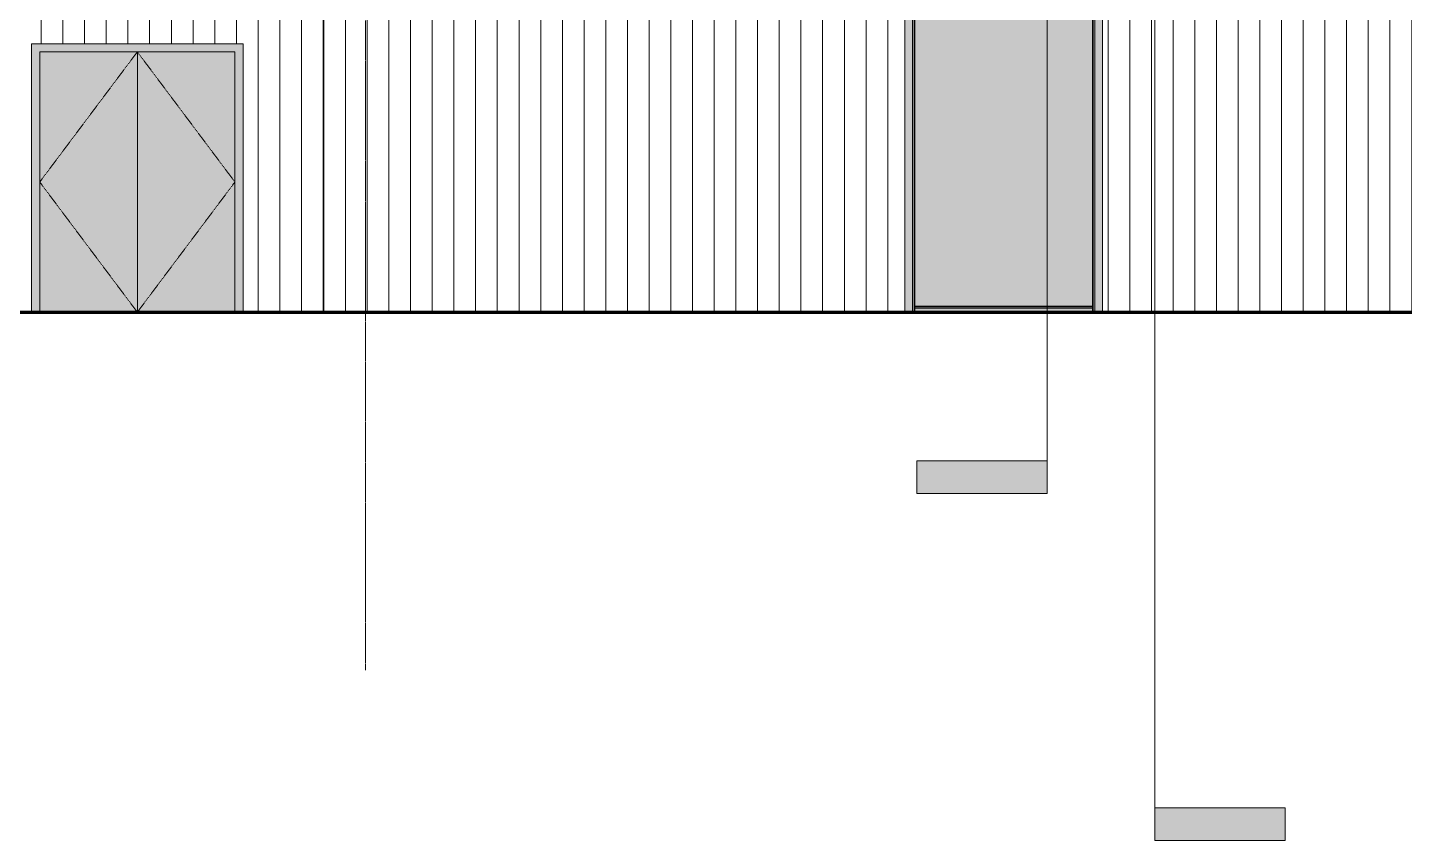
# Model space of a CAD drawing. Header units: inches. Extents: x 20426 to 92531, y -195 to 750.
# Drawn here: x 35734 to 36242, y -195 to 105 of the extents above; entities that cross this region are included whole.
import ezdxf

# ---------------------------------------------------------------- set-up
doc = ezdxf.new("R2010")
doc.units = ezdxf.units.IN
doc.header["$MEASUREMENT"] = 0
doc.linetypes.add('Dash 1_16_', pattern=[0.125, 0.0625, -0.0625])
doc.linetypes.add('Grid Line 1_2_', pattern=[0.875, 0.5, -0.125, 0.125, -0.125])
for name, color, linetype, lineweight in [('A-DOOR', 31, 'Continuous', 13), ('A-DOOR-FRAM', 31, 'Continuous', 9), ('A-FLOR-LEVL', 51, 'Continuous', 9), ('A-GLAZ-CWMG', 51, 'Continuous', 9), ('A-WALL-PATT', 111, 'Continuous', 13), ('C-TOPO', 7, 'Continuous', 9), ('G-ANNO-SYMB', 111, 'Continuous', 9), ('I-WALL', 2, 'Continuous', 13), ('L-SITE-WALL', 31, 'Continuous', 13), ('S-GRID', 1, 'Continuous', 9)]:
    doc.layers.add(name, color=color, linetype=linetype, lineweight=lineweight)

# ---------------------------------------------------------------- blocks, each defined once
blk = doc.blocks.new('Double-Flush - 72_ x 96_-868513-Elevation - North')
at = {"layer": 'A-DOOR'}
for points in [[(-22880.52, 0), (-22880.52, 96), (-22916.52, 96), (-22916.52, 0), (-22908.05, 0)], [(-22844.52, 0), (-22844.52, 96), (-22880.52, 96), (-22880.52, 0), (-22873.49, 0)]]:
    blk.add_hatch(color=256, dxfattribs=at).paths.add_polyline_path(points, flags=0)
at = {"layer": 'A-DOOR-FRAM', "lineweight": 13}
blk.add_hatch(color=256, dxfattribs=at).paths.add_polyline_path([(-22916.52, 0), (-22916.52, 96), (-22844.52, 96), (-22844.52, 0), (-22841.52, 0), (-22841.52, 99), (-22919.52, 99), (-22919.52, 0)], flags=0)
at = {"layer": 'A-DOOR', "linetype": 'Dash 1_16_', "lineweight": 9}
for p, q in [((-22880.52, 96), (-22916.52, 48)), ((-22844.52, 48), (-22880.52, 96)), ((-22880.52, 0), (-22916.52, 48)), ((-22880.52, 0), (-22844.52, 48))]:
    blk.add_line(p, q, dxfattribs=at)
at = {"layer": 'A-DOOR', "lineweight": 9}
for p, q in [((-22880.52, 96), (-22880.52, 0)), ((-22880.52, 0), (-22880.52, 96))]:
    blk.add_line(p, q, dxfattribs=at)
at = {"layer": 'A-DOOR-FRAM'}
for p, q in [((-22841.52, 99), (-22919.52, 99)), ((-22919.52, 99), (-22919.52, 0)), ((-22841.52, 0), (-22841.52, 99)), ((-22916.52, 96), (-22844.52, 96)), ((-22916.52, 0), (-22916.52, 96)), ((-22844.52, 96), (-22844.52, 0))]:
    blk.add_line(p, q, dxfattribs=at)
blk = doc.blocks.new('Rectangular Mullion - Profile_Polycarbonate_Lower-935993-Elevation - North')
at = {"layer": 'A-GLAZ-CWMG'}
for points in [[(-22593.78, 1.99), (-22528.16, 1.99), (-22528.16, 2.24), (-22593.78, 2.24)], [(-22528.16, 1.46), (-22528.16, 1.99), (-22593.78, 1.99), (-22593.78, 1.46)], [(-22528.16, 0), (-22528.16, 1.46), (-22593.78, 1.46), (-22593.78, 0)]]:
    blk.add_hatch(color=256, dxfattribs=at).paths.add_polyline_path(points, flags=0)
for p, q in [((-22593.78, 1.99), (-22593.78, 2.24)), ((-22593.78, 2.24), (-22528.16, 2.24)), ((-22593.78, 1.99), (-22528.16, 1.99)), ((-22593.78, 0), (-22593.78, 1.46)), ((-22593.78, 1.46), (-22528.16, 1.46)), ((-22528.16, 2.24), (-22528.16, 1.99)), ((-22528.16, 1.46), (-22528.16, 0))]:
    blk.add_line(p, q, dxfattribs=at)
blk = doc.blocks.new('Rectangular Mullion - Profile_Polycarbonate_Upper and left-935995-Elevation - North')
at = {"layer": 'A-GLAZ-CWMG'}
for points in [[(-22597.4, 0), (-22594.57, 0), (-22594.57, 172.77), (-22597.4, 175.72), (-22597.4, 95.16)], [(-22594.03, 0), (-22594.03, 172.21), (-22594.57, 172.77), (-22594.57, 0)], [(-22593.78, 0), (-22593.78, 171.94), (-22594.03, 172.21), (-22594.03, 0)]]:
    blk.add_hatch(color=256, dxfattribs=at).paths.add_polyline_path(points, flags=0)
for p, q in [((-22597.4, 175.72), (-22597.4, 0)), ((-22594.57, 172.77), (-22594.57, 0)), ((-22594.03, 172.21), (-22594.03, 0)), ((-22593.78, 171.94), (-22593.78, 1.46))]:
    blk.add_line(p, q, dxfattribs=at)
blk = doc.blocks.new('Rectangular Mullion - Profile_Polycarbonate_right-935996-Elevation - North')
at = {"layer": 'A-GLAZ-CWMG'}
for points in [[(-22524.54, 0), (-22524.54, 172.68), (-22527.37, 169.97), (-22527.37, 0)], [(-22528.16, 0), (-22527.91, 0), (-22527.91, 169.45), (-22528.16, 169.21), (-22528.16, 1.46)], [(-22527.91, 0), (-22527.37, 0), (-22527.37, 169.97), (-22527.91, 169.45), (-22527.91, 95.16)]]:
    blk.add_hatch(color=256, dxfattribs=at).paths.add_polyline_path(points, flags=0)
for p, q in [((-22524.54, 172.68), (-22527.37, 169.97)), ((-22524.54, 0), (-22524.54, 172.68)), ((-22527.91, 169.45), (-22528.16, 169.21)), ((-22528.16, 1.46), (-22528.16, 169.21)), ((-22527.91, 0), (-22527.91, 169.45)), ((-22527.37, 169.97), (-22527.9, 169.46)), ((-22527.37, 0), (-22527.37, 169.97))]:
    blk.add_line(p, q, dxfattribs=at)
blk = doc.blocks.new('Section - 3_32_ x 3_8_-18514-Elevation - North')
at = {"layer": 'G-ANNO-SYMB'}
blk.add_hatch(color=256, dxfattribs=at).paths.add_polyline_path([(-25438.9, -54.82), (-25390.9, -54.82), (-25390.9, -66.82), (-25438.9, -66.82)], flags=0)
for p, q in [((-25438.9, -54.82), (-25438.9, -66.82)), ((-25390.9, -54.82), (-25438.9, -54.82)), ((-25390.9, -66.82), (-25390.9, -54.82)), ((-25438.9, -66.82), (-25390.9, -66.82))]:
    blk.add_line(p, q, dxfattribs=at)

msp = doc.modelspace()

# ---------------------------------------------------------------- hatches: boundary and pattern name
at = {"layer": 'A-WALL-PATT', "lineweight": 9}
h = msp.add_hatch(dxfattribs=at)
h.set_pattern_fill('FP_24', color=256, style=0, pattern_type=2)
h.set_pattern_definition([(90, (-81740.871, 0), (-8, 5e-16), [])])
h.paths.add_polyline_path([(35569.34, 0), (35624.59, 0), (35624.59, 96), (35732.59, 96), (35732.59, 0), (35735.59, 0), (35735.59, 99), (35813.59, 99), (35813.59, 0), (35843.35, 0), (35843.35, 187.53), (35862.96, 186.71), (35862.96, 240), (35869.01, 240), (35869.01, 241.25), (35569.34, 241.25), (35569.34, 20.15)], flags=0)
h = msp.add_hatch(dxfattribs=at)
h.set_pattern_fill('FP_30', color=256, style=0, pattern_type=2)
h.set_pattern_definition([(90, (-81260.631, 0), (-8, 5e-16), [])])
h.paths.add_polyline_path([(35843.35, 0), (36057.71, 0), (36057.71, 175.72), (35843.35, 184.65), (35843.35, 20.15)], flags=0)
h = msp.add_hatch(dxfattribs=at)
h.set_pattern_fill('FP_25', color=256, style=0, pattern_type=2)
h.set_pattern_definition([(90, (-80723.371, 0), (-8, 5e-16), [])])
h.paths.add_polyline_path([(36438.24, 0), (36594.97, 0), (36594.97, 153.34), (36130.57, 172.68), (36130.57, 0), (36161.77, 0)], flags=0)
at = {"layer": 'I-WALL'}
h = msp.add_hatch(color=256, dxfattribs=at)
h.paths.add_polyline_path([(36126.95, 2.24), (36126.95, 140.8), (36097.82, 142.02), (36061.33, 142.02), (36061.33, 2.24), (36065.4, 2.24)], flags=0)
h.paths.add_polyline_path([(36126.95, 163.32), (36126.95, 163.5), (36061.33, 166.23), (36061.33, 166.06), (36109.93, 164.03)], flags=0)

# ---------------------------------------------------------------- linework, layer by layer
at = {"layer": 'A-FLOR-LEVL', "linetype": 'Grid Line 1_2_'}
msp.add_line((32344.3, 0), (36611.96, 0), dxfattribs=at)
at = {"layer": 'C-TOPO', "lineweight": 70}
msp.add_line((34747.3, 0), (36714.71, 0), dxfattribs=at)
at = {"layer": 'C-TOPO'}
msp.add_line((34747.3, 0), (36714.71, 0), dxfattribs=at)
at = {"layer": 'G-ANNO-SYMB'}
for p, q in [((36110.16, 673.16), (36110.16, -54.82)), ((36149.93, 543.45), (36149.93, -182.82))]:
    msp.add_line(p, q, dxfattribs=at)
at = {"layer": 'L-SITE-WALL'}
for p, q in [((35843.35, 184.65), (35843.35, 0)), ((36057.71, 0), (36057.71, 175.72)), ((36130.57, 172.68), (36130.57, 0))]:
    msp.add_line(p, q, dxfattribs=at)
at = {"layer": 'S-GRID', "linetype": 'Grid Line 1_2_'}
msp.add_line((35858.72, -132), (35858.72, 573.76), dxfattribs=at)

# ---------------------------------------------------------------- block references
at = {"layer": 'A-DOOR'}
msp.add_blockref('Double-Flush - 72_ x 96_-868513-Elevation - North', (58655.11, 0), dxfattribs=at)
at = {"layer": 'A-GLAZ-CWMG'}
for name in ['Rectangular Mullion - Profile_Polycarbonate_Upper and left-935995-Elevation - North', 'Rectangular Mullion - Profile_Polycarbonate_right-935996-Elevation - North', 'Rectangular Mullion - Profile_Polycarbonate_Lower-935993-Elevation - North']:
    msp.add_blockref(name, (58655.11, 0), dxfattribs=at)
at = {"layer": 'G-ANNO-SYMB'}
msp.add_blockref('Section - 3_32_ x 3_8_-18514-Elevation - North', (61501.06, 0), dxfattribs=at)
at = {"layer": 'G-ANNO-SYMB', "extrusion": (0, 0, -1)}
msp.add_blockref('Section - 3_32_ x 3_8_-18514-Elevation - North', (-10759.03, -128), dxfattribs=at)

doc.saveas('drawing.dxf')
